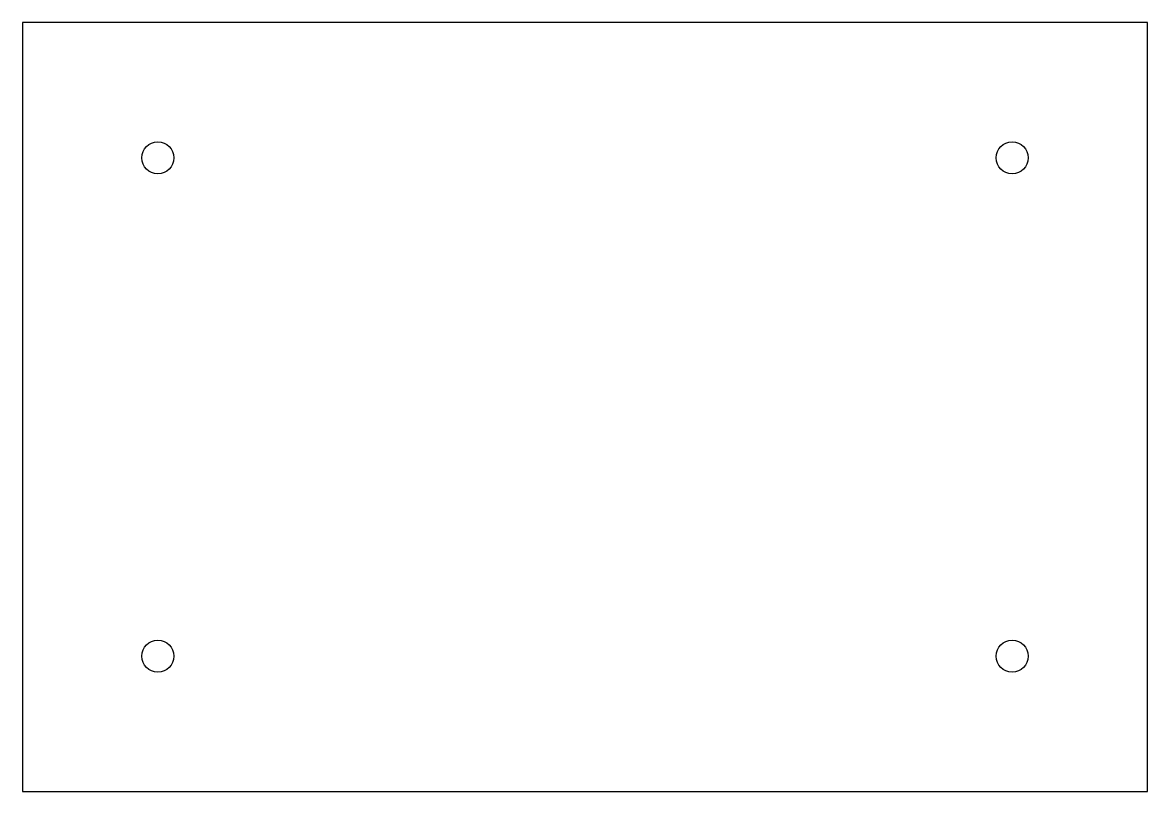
# Model space of a CAD drawing. Header units: metres. Extents: x 0 to 158, y 0 to 108.
import ezdxf

# ---------------------------------------------------------------- set-up
doc = ezdxf.new("R2010")
doc.units = ezdxf.units.M

msp = doc.modelspace()

# ---------------------------------------------------------------- linework, layer by layer
at = {"layer": 'CUT'}
msp.add_lwpolyline([(0, 0), (158, 0), (158, 108), (0, 108)], close=True, dxfattribs=at)
at = {"layer": 'CUTOUT'}
for centre in [(19, 89), (139, 89), (19, 19), (139, 19)]:
    msp.add_circle(centre, 2.25, dxfattribs=at)

doc.saveas('drawing.dxf')
